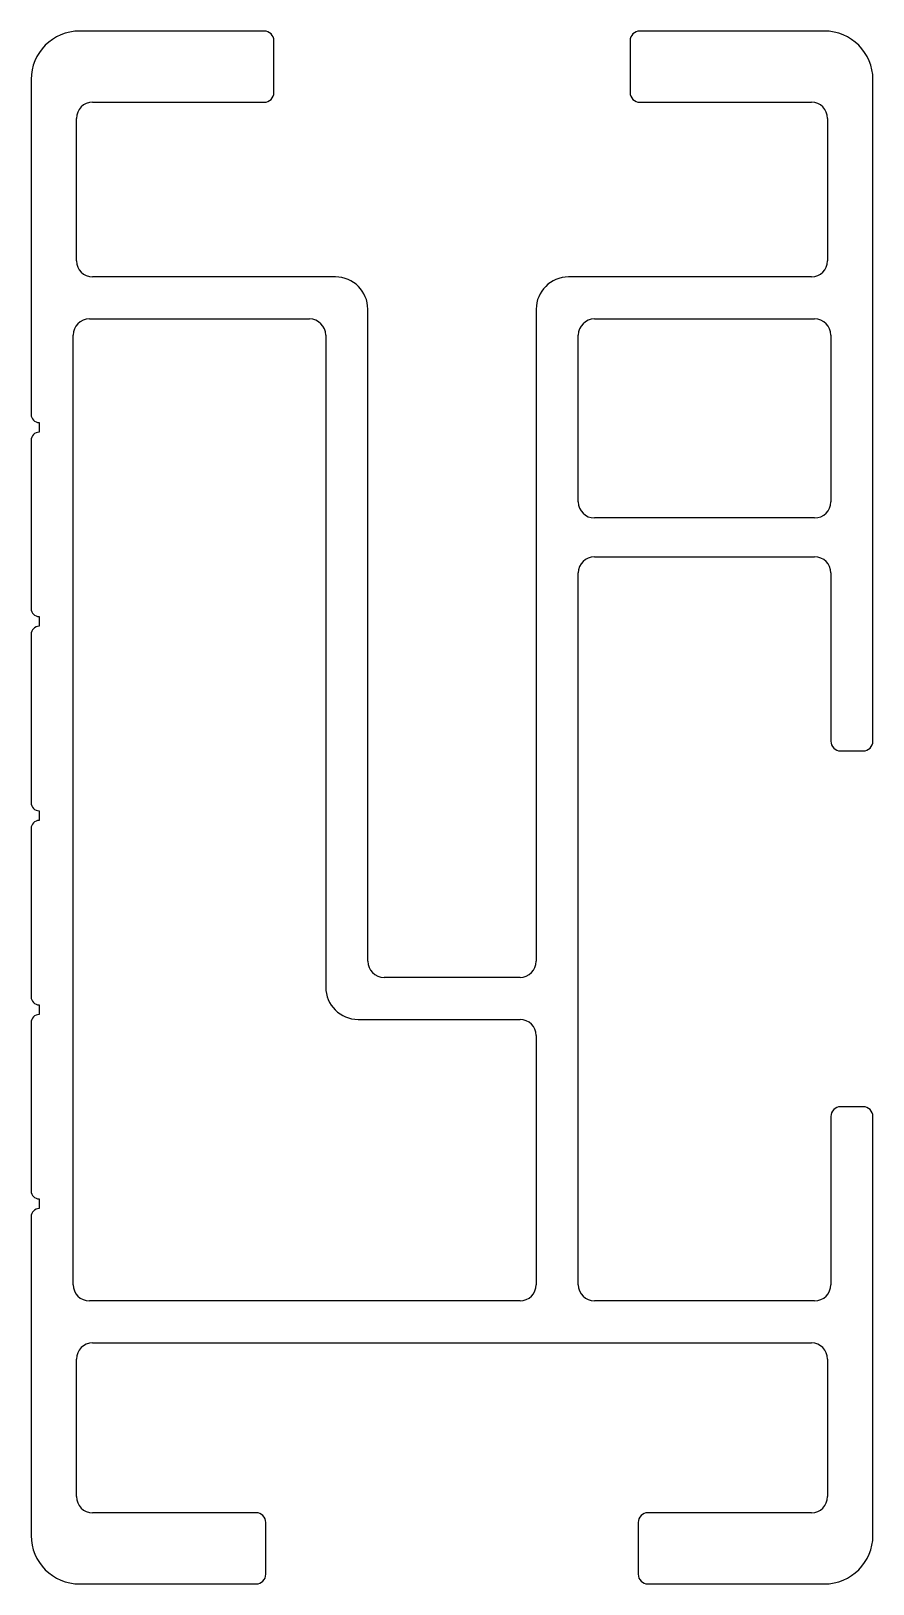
# Model space of a CAD drawing. Extents: x 1881.3 to 1907.3, y 1310.4 to 1358.4.
import ezdxf

# ---------------------------------------------------------------- set-up
doc = ezdxf.new("R2010")
doc.units = 0
doc.layers.get('0').update_dxf_attribs({"linetype": 'CONTINUOUS'})

msp = doc.modelspace()

# ---------------------------------------------------------------- linework, layer by layer
for p, q in [((1888.465, 1358.429), (1882.765, 1358.429)), ((1905.765, 1358.429), (1900.065, 1358.429)), ((1888.765, 1356.529), (1888.765, 1358.129)), ((1899.765, 1358.129), (1899.765, 1356.529)), ((1881.265, 1356.929), (1881.265, 1346.579)), ((1907.265, 1336.479), (1907.265, 1356.929)), ((1883.165, 1356.229), (1888.465, 1356.229)), ((1900.065, 1356.229), (1905.365, 1356.229)), ((1882.665, 1351.329), (1882.665, 1355.729)), ((1905.865, 1355.729), (1905.865, 1351.329)), ((1890.665, 1350.829), (1883.165, 1350.829)), ((1905.365, 1350.829), (1897.865, 1350.829)), ((1891.665, 1329.679), (1891.665, 1349.829)), ((1896.865, 1349.829), (1896.865, 1329.679)), ((1883.065, 1349.529), (1889.865, 1349.529)), ((1898.665, 1349.529), (1905.465, 1349.529)), ((1882.565, 1319.679), (1882.565, 1349.029)), ((1890.365, 1349.029), (1890.365, 1328.879)), ((1898.165, 1343.879), (1898.165, 1349.029)), ((1905.965, 1349.029), (1905.965, 1343.879)), ((1881.515, 1346.329), (1881.515, 1346.029)), ((1881.265, 1345.779), (1881.265, 1340.579)), ((1905.465, 1343.379), (1898.665, 1343.379)), ((1898.665, 1342.179), (1905.465, 1342.179)), ((1898.165, 1319.679), (1898.165, 1341.679)), ((1905.965, 1341.679), (1905.965, 1336.479)), ((1881.515, 1340.329), (1881.515, 1340.029)), ((1881.265, 1339.779), (1881.265, 1334.579)), ((1906.265, 1336.179), (1906.965, 1336.179)), ((1881.515, 1334.329), (1881.515, 1334.029)), ((1881.265, 1333.779), (1881.265, 1328.579)), ((1896.365, 1329.179), (1892.165, 1329.179)), ((1881.515, 1328.329), (1881.515, 1328.029)), ((1881.265, 1327.779), (1881.265, 1322.579)), ((1891.365, 1327.879), (1896.365, 1327.879)), ((1896.865, 1327.379), (1896.865, 1319.679)), ((1905.965, 1324.879), (1905.965, 1319.679)), ((1906.965, 1325.179), (1906.265, 1325.179)), ((1907.265, 1311.929), (1907.265, 1324.879)), ((1881.515, 1322.329), (1881.515, 1322.029)), ((1881.265, 1321.779), (1881.265, 1311.929)), ((1896.365, 1319.179), (1883.065, 1319.179)), ((1905.465, 1319.179), (1898.665, 1319.179)), ((1883.165, 1317.879), (1905.365, 1317.879)), ((1882.665, 1313.129), (1882.665, 1317.379)), ((1905.865, 1317.379), (1905.865, 1313.129)), ((1888.215, 1312.629), (1883.165, 1312.629)), ((1888.515, 1310.729), (1888.515, 1312.329)), ((1900.015, 1312.329), (1900.015, 1310.729)), ((1905.365, 1312.629), (1900.315, 1312.629)), ((1882.765, 1310.429), (1888.215, 1310.429)), ((1900.315, 1310.429), (1905.765, 1310.429))]:
    msp.add_line(p, q)
for centre, radius, start, end in [((1882.765, 1356.929), 1.5, 90, 180), ((1888.465, 1358.129), 0.3, 0, 90), ((1900.065, 1358.129), 0.3, 90, 180), ((1905.765, 1356.929), 1.5, 0, 90), ((1888.465, 1356.529), 0.3, 270, 0), ((1900.065, 1356.529), 0.3, 180, 270), ((1883.165, 1355.729), 0.5, 90, 180), ((1905.365, 1355.729), 0.5, 0, 90), ((1883.165, 1351.329), 0.5, 180, 270), ((1905.365, 1351.329), 0.5, 270, 0), ((1890.665, 1349.829), 1, 0, 90), ((1897.865, 1349.829), 1, 90, 180), ((1883.065, 1349.029), 0.5, 90, 180), ((1889.865, 1349.029), 0.5, 0, 90), ((1898.665, 1349.029), 0.5, 90, 180), ((1905.465, 1349.029), 0.5, 0, 90), ((1881.515, 1346.579), 0.25, 180, 270), ((1881.515, 1345.779), 0.25, 90, 180), ((1898.665, 1343.879), 0.5, 180, 270), ((1905.465, 1343.879), 0.5, 270, 360), ((1898.665, 1341.679), 0.5, 90, 180), ((1905.465, 1341.679), 0.5, 0, 90), ((1881.515, 1340.579), 0.25, 180, 270), ((1881.515, 1339.779), 0.25, 90, 180), ((1906.265, 1336.479), 0.3, 180, 270), ((1906.965, 1336.479), 0.3, 270, 0), ((1881.515, 1334.579), 0.25, 180, 270), ((1881.515, 1333.779), 0.25, 90, 180), ((1892.165, 1329.679), 0.5, 180, 270), ((1896.365, 1329.679), 0.5, 270, 360), ((1891.365, 1328.879), 1, 180, 270), ((1881.515, 1328.579), 0.25, 180, 270), ((1881.515, 1327.779), 0.25, 90, 180), ((1896.365, 1327.379), 0.5, 0, 90), ((1906.265, 1324.879), 0.3, 90, 180), ((1906.965, 1324.879), 0.3, 0, 90), ((1881.515, 1322.579), 0.25, 180, 270), ((1881.515, 1321.779), 0.25, 90, 180), ((1883.065, 1319.679), 0.5, 180, 270), ((1896.365, 1319.679), 0.5, 270, 0), ((1898.665, 1319.679), 0.5, 180, 270), ((1905.465, 1319.679), 0.5, 270, 0), ((1883.165, 1317.379), 0.5, 90, 180), ((1905.365, 1317.379), 0.5, 0, 90), ((1883.165, 1313.129), 0.5, 180, 270), ((1905.365, 1313.129), 0.5, 270, 360), ((1888.215, 1312.329), 0.3, 0, 90), ((1900.315, 1312.329), 0.3, 90, 180), ((1882.765, 1311.929), 1.5, 180, 270), ((1905.765, 1311.929), 1.5, 270, 0), ((1888.215, 1310.729), 0.3, 270, 360), ((1900.315, 1310.729), 0.3, 180, 270)]:
    msp.add_arc(centre, radius, start, end)

doc.saveas('drawing.dxf')
